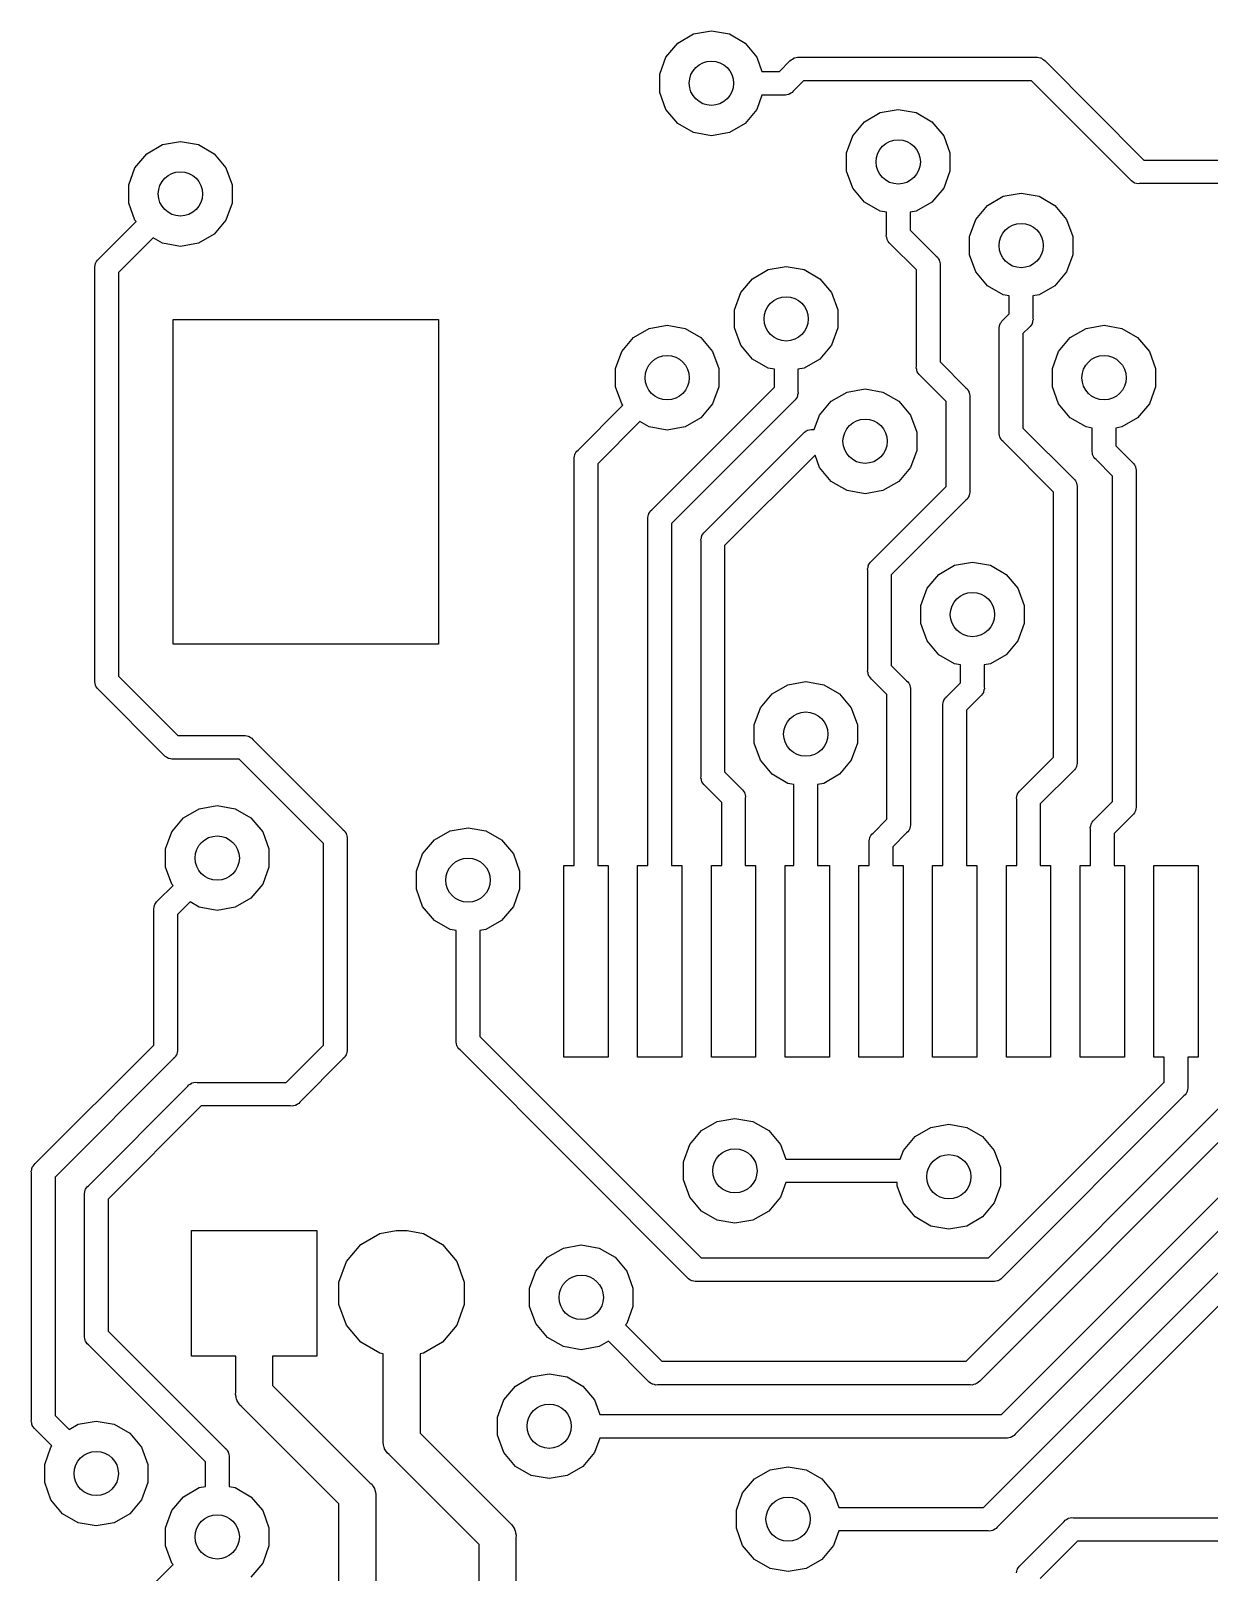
# Model space of a CAD drawing. Extents: x 144.5 to 169.1, y -90.6 to -63.3.
# Drawn here: x 144.49 to 152.48, y -73.99 to -63.54 of the extents above; entities that cross this region are included whole.
import ezdxf

# ---------------------------------------------------------------- set-up
doc = ezdxf.new("R2010")
doc.units = 0
doc.header["$MEASUREMENT"] = 0
doc.layers.add('BLACK', color=7, linetype='CONTINUOUS')

msp = doc.modelspace()

# ---------------------------------------------------------------- linework, layer by layer
at = {"layer": 'BLACK', "linetype": 'CONTINUOUS'}
for p, q in [((148.872, -63.6277), (148.978, -63.566)), ((148.978, -63.566), (149.1, -63.5446)), ((149.1, -63.5446), (149.222, -63.566)), ((149.222, -63.566), (149.328, -63.6277)), ((148.792, -63.7223), (148.872, -63.6277)), ((149.328, -63.6277), (149.408, -63.7223)), ((148.75, -63.8383), (148.792, -63.7223)), ((149.408, -63.7223), (149.443, -63.82)), ((149.562, -63.82), (149.633, -63.749)), ((149.633, -63.749), (149.64, -63.7409)), ((149.64, -63.7409), (149.649, -63.7356)), ((149.649, -63.7356), (149.658, -63.7295)), ((149.658, -63.7295), (149.661, -63.7285)), ((149.661, -63.7285), (149.664, -63.7268)), ((149.664, -63.7268), (149.675, -63.7249)), ((149.675, -63.7249), (149.685, -63.7222)), ((149.685, -63.7222), (149.695, -63.7231)), ((149.695, -63.7231), (151.3, -63.7231)), ((151.3, -63.7231), (151.31, -63.7222)), ((151.31, -63.7222), (151.32, -63.7249)), ((151.32, -63.7249), (151.331, -63.7268)), ((151.331, -63.7268), (151.334, -63.7285)), ((151.334, -63.7285), (151.337, -63.7295)), ((151.337, -63.7295), (151.346, -63.7356)), ((151.346, -63.7356), (151.355, -63.7409)), ((151.355, -63.7409), (151.362, -63.749)), ((151.362, -63.749), (152.033, -64.42)), ((148.75, -63.9617), (148.75, -63.8383)), ((149.443, -63.82), (149.562, -63.82)), ((149.725, -63.8831), (149.654, -63.9541)), ((151.27, -63.8831), (149.725, -63.8831)), ((151.941, -64.5541), (151.27, -63.8831)), ((148.792, -64.0777), (148.75, -63.9617)), ((149.443, -63.98), (149.408, -64.0777)), ((149.591, -63.98), (149.443, -63.98)), ((149.602, -63.9809), (149.591, -63.98)), ((149.612, -63.9782), (149.602, -63.9809)), ((149.623, -63.9763), (149.612, -63.9782)), ((149.626, -63.9745), (149.623, -63.9763)), ((149.629, -63.9736), (149.626, -63.9745)), ((149.638, -63.9675), (149.629, -63.9736)), ((149.647, -63.9622), (149.638, -63.9675)), ((149.654, -63.9541), (149.647, -63.9622)), ((148.872, -64.1723), (148.792, -64.0777)), ((149.408, -64.0777), (149.328, -64.1723)), ((150.138, -64.1608), (150.245, -64.0991)), ((150.245, -64.0991), (150.367, -64.0777)), ((150.367, -64.0777), (150.488, -64.0991)), ((150.488, -64.0991), (150.595, -64.1608)), ((148.978, -64.234), (148.872, -64.1723)), ((149.328, -64.1723), (149.222, -64.234)), ((150.059, -64.2554), (150.138, -64.1608)), ((150.595, -64.1608), (150.675, -64.2554)), ((145.272, -64.3777), (145.378, -64.316)), ((145.378, -64.316), (145.5, -64.2946)), ((145.5, -64.2946), (145.622, -64.316)), ((145.622, -64.316), (145.728, -64.3777)), ((149.1, -64.2554), (148.978, -64.234)), ((149.222, -64.234), (149.1, -64.2554)), ((150.017, -64.3714), (150.059, -64.2554)), ((150.675, -64.2554), (150.717, -64.3714)), ((145.192, -64.4723), (145.272, -64.3777)), ((145.728, -64.3777), (145.808, -64.4723)), ((150.017, -64.4948), (150.017, -64.3714)), ((150.717, -64.3714), (150.717, -64.4948)), ((152.033, -64.42), (154.157, -64.42)), ((145.15, -64.5883), (145.192, -64.4723)), ((145.808, -64.4723), (145.85, -64.5883)), ((150.059, -64.6108), (150.017, -64.4948)), ((150.717, -64.4948), (150.675, -64.6108)), ((145.15, -64.7117), (145.15, -64.5883)), ((145.85, -64.5883), (145.85, -64.7117)), ((150.138, -64.7053), (150.059, -64.6108)), ((150.675, -64.6108), (150.595, -64.7053)), ((151.078, -64.666), (151.2, -64.6446)), ((151.2, -64.6446), (151.322, -64.666)), ((151.948, -64.5622), (151.941, -64.5541)), ((151.957, -64.5675), (151.948, -64.5622)), ((151.966, -64.5736), (151.957, -64.5675)), ((151.969, -64.5745), (151.966, -64.5736)), ((151.972, -64.5763), (151.969, -64.5745)), ((151.983, -64.5782), (151.972, -64.5763)), ((151.993, -64.5809), (151.983, -64.5782)), ((152.003, -64.58), (151.993, -64.5809)), ((154.157, -64.58), (152.003, -64.58)), ((145.192, -64.8277), (145.15, -64.7117)), ((145.85, -64.7117), (145.808, -64.8277)), ((150.245, -64.7671), (150.138, -64.7053)), ((150.595, -64.7053), (150.488, -64.7671)), ((150.892, -64.8223), (150.972, -64.7277)), ((150.972, -64.7277), (151.078, -64.666)), ((151.322, -64.666), (151.428, -64.7277)), ((151.428, -64.7277), (151.508, -64.8223)), ((144.946, -65.091), (145.2, -64.8369)), ((145.2, -64.8369), (145.192, -64.8277)), ((145.808, -64.8277), (145.728, -64.9223)), ((150.287, -64.7744), (150.245, -64.7671)), ((150.287, -64.9246), (150.287, -64.7744)), ((150.488, -64.7671), (150.447, -64.7744)), ((150.447, -64.7744), (150.447, -64.8949)), ((150.85, -64.9383), (150.892, -64.8223)), ((151.508, -64.8223), (151.55, -64.9383)), ((145.316, -64.9476), (145.08, -65.1831)), ((145.378, -64.984), (145.316, -64.9476)), ((145.728, -64.9223), (145.622, -64.984)), ((150.286, -64.9352), (150.287, -64.9246)), ((150.289, -64.9454), (150.286, -64.9352)), ((150.291, -64.9559), (150.289, -64.9454)), ((150.292, -64.9589), (150.291, -64.9559)), ((150.293, -64.9624), (150.292, -64.9589)), ((150.299, -64.9711), (150.293, -64.9624)), ((150.447, -64.8949), (150.624, -65.0721)), ((150.85, -65.0617), (150.85, -64.9383)), ((151.55, -64.9383), (151.55, -65.0617)), ((145.5, -65.0054), (145.378, -64.984)), ((145.622, -64.984), (145.5, -65.0054)), ((150.305, -64.9803), (150.299, -64.9711)), ((150.313, -64.9871), (150.305, -64.9803)), ((150.49, -65.1643), (150.313, -64.9871)), ((150.892, -65.1777), (150.85, -65.0617)), ((151.55, -65.0617), (151.508, -65.1777)), ((144.919, -65.1429), (144.922, -65.1327)), ((144.92, -65.1535), (144.919, -65.1429)), ((144.92, -67.9465), (144.92, -65.1535)), ((144.922, -65.1327), (144.924, -65.1222)), ((144.924, -65.1222), (144.925, -65.1191)), ((144.925, -65.1191), (144.926, -65.1157)), ((144.926, -65.1157), (144.932, -65.107)), ((144.932, -65.107), (144.938, -65.0978)), ((144.938, -65.0978), (144.946, -65.091)), ((149.379, -65.2243), (149.485, -65.1626)), ((149.485, -65.1626), (149.607, -65.1411)), ((149.607, -65.1411), (149.729, -65.1626)), ((149.729, -65.1626), (149.835, -65.2243)), ((150.49, -65.8183), (150.49, -65.1643)), ((150.624, -65.0721), (150.632, -65.079)), ((150.632, -65.079), (150.638, -65.0881)), ((150.638, -65.0881), (150.644, -65.0968)), ((150.644, -65.0968), (150.645, -65.1003)), ((150.645, -65.1003), (150.646, -65.1034)), ((150.646, -65.1034), (150.648, -65.1138)), ((150.648, -65.1138), (150.651, -65.1241)), ((150.651, -65.1241), (150.65, -65.1347)), ((150.65, -65.1347), (150.65, -65.7887)), ((145.08, -65.1831), (145.08, -67.9169)), ((149.299, -65.3188), (149.379, -65.2243)), ((149.835, -65.2243), (149.915, -65.3188)), ((150.972, -65.2723), (150.892, -65.1777)), ((151.078, -65.334), (150.972, -65.2723)), ((151.428, -65.2723), (151.322, -65.334)), ((151.508, -65.1777), (151.428, -65.2723)), ((149.257, -65.4348), (149.299, -65.3188)), ((149.915, -65.3188), (149.957, -65.4348)), ((151.12, -65.3413), (151.078, -65.334)), ((151.12, -65.4618), (151.12, -65.3413)), ((151.322, -65.334), (151.28, -65.3413)), ((151.28, -65.3413), (151.28, -65.4915)), ((149.257, -65.5583), (149.257, -65.4348)), ((149.957, -65.4348), (149.957, -65.5583)), ((151.078, -65.5041), (151.12, -65.4618)), ((145.45, -67.7), (145.45, -65.5)), ((145.45, -65.5), (147.25, -65.5)), ((147.25, -65.5), (147.25, -67.7)), ((148.572, -65.6227), (148.678, -65.561)), ((148.678, -65.561), (148.8, -65.5396)), ((148.8, -65.5396), (148.922, -65.561)), ((148.922, -65.561), (149.028, -65.6227)), ((149.299, -65.6742), (149.257, -65.5583)), ((149.957, -65.5583), (149.915, -65.6742)), ((151.051, -65.5561), (151.054, -65.5458)), ((151.052, -65.5667), (151.051, -65.5561)), ((151.052, -66.2656), (151.052, -65.5667)), ((151.054, -65.5458), (151.055, -65.5354)), ((151.055, -65.5354), (151.057, -65.5323)), ((151.057, -65.5323), (151.058, -65.5288)), ((151.058, -65.5288), (151.064, -65.5202)), ((151.064, -65.5202), (151.07, -65.511)), ((151.07, -65.511), (151.078, -65.5041)), ((151.254, -65.554), (151.212, -65.5963)), ((151.262, -65.5472), (151.254, -65.554)), ((151.268, -65.538), (151.262, -65.5472)), ((151.274, -65.5293), (151.268, -65.538)), ((151.275, -65.5259), (151.274, -65.5293)), ((151.276, -65.5228), (151.275, -65.5259)), ((151.278, -65.5123), (151.276, -65.5228)), ((151.281, -65.5021), (151.278, -65.5123)), ((151.28, -65.4915), (151.281, -65.5021)), ((151.533, -65.6227), (151.64, -65.561)), ((151.64, -65.561), (151.762, -65.5396)), ((151.762, -65.5396), (151.883, -65.561)), ((151.883, -65.561), (151.99, -65.6227)), ((148.492, -65.7173), (148.572, -65.6227)), ((149.028, -65.6227), (149.108, -65.7173)), ((149.379, -65.7688), (149.299, -65.6742)), ((149.915, -65.6742), (149.835, -65.7688)), ((151.212, -65.5963), (151.212, -66.236)), ((151.454, -65.7173), (151.533, -65.6227)), ((151.99, -65.6227), (152.07, -65.7173)), ((148.45, -65.8333), (148.492, -65.7173)), ((149.108, -65.7173), (149.15, -65.8333)), ((149.485, -65.8305), (149.379, -65.7688)), ((149.835, -65.7688), (149.729, -65.8305)), ((150.65, -65.7887), (150.826, -65.9646)), ((151.412, -65.8333), (151.454, -65.7173)), ((152.07, -65.7173), (152.112, -65.8333)), ((148.45, -65.9567), (148.45, -65.8333)), ((149.15, -65.8333), (149.15, -65.9567)), ((149.527, -65.8378), (149.485, -65.8305)), ((149.527, -65.9599), (149.527, -65.8378)), ((149.729, -65.8305), (149.687, -65.8378)), ((149.687, -65.8378), (149.687, -65.9895)), ((150.489, -65.8289), (150.49, -65.8183)), ((150.492, -65.8392), (150.489, -65.8289)), ((150.494, -65.8496), (150.492, -65.8392)), ((150.495, -65.8527), (150.494, -65.8496)), ((150.496, -65.8562), (150.495, -65.8527)), ((150.502, -65.8649), (150.496, -65.8562)), ((150.508, -65.874), (150.502, -65.8649)), ((150.516, -65.8809), (150.508, -65.874)), ((150.692, -66.0568), (150.516, -65.8809)), ((151.412, -65.9567), (151.412, -65.8333)), ((152.112, -65.8333), (152.112, -65.9567)), ((148.492, -66.0727), (148.45, -65.9567)), ((148.696, -66.791), (149.527, -65.9599)), ((149.15, -65.9567), (149.108, -66.0727)), ((149.688, -66.0001), (149.685, -66.0103)), ((149.687, -65.9895), (149.688, -66.0001)), ((149.913, -66.0538), (150.02, -65.9921)), ((150.02, -65.9921), (150.142, -65.9706)), ((150.142, -65.9706), (150.263, -65.9921)), ((150.263, -65.9921), (150.37, -66.0538)), ((150.826, -65.9646), (150.834, -65.9714)), ((150.834, -65.9714), (150.839, -65.9806)), ((150.839, -65.9806), (150.845, -65.9893)), ((150.845, -65.9893), (150.846, -65.9927)), ((150.846, -65.9927), (150.848, -65.9958)), ((150.848, -65.9958), (150.85, -66.0063)), ((150.85, -66.0063), (150.853, -66.0165)), ((151.454, -66.0727), (151.412, -65.9567)), ((152.112, -65.9567), (152.07, -66.0727)), ((148.196, -66.386), (148.5, -66.0819)), ((148.5, -66.0819), (148.492, -66.0727)), ((149.661, -66.052), (148.83, -66.8831)), ((149.108, -66.0727), (149.028, -66.1673)), ((149.669, -66.0452), (149.661, -66.052)), ((149.675, -66.036), (149.669, -66.0452)), ((149.681, -66.0273), (149.675, -66.036)), ((149.682, -66.0239), (149.681, -66.0273)), ((149.683, -66.0208), (149.682, -66.0239)), ((149.685, -66.0103), (149.683, -66.0208)), ((149.834, -66.1483), (149.913, -66.0538)), ((150.37, -66.0538), (150.45, -66.1483)), ((150.692, -66.6327), (150.692, -66.0568)), ((150.853, -66.0165), (150.852, -66.0271)), ((150.852, -66.0271), (150.852, -66.6623)), ((151.533, -66.1673), (151.454, -66.0727)), ((152.07, -66.0727), (151.99, -66.1673)), ((148.616, -66.1926), (148.33, -66.4781)), ((148.678, -66.229), (148.616, -66.1926)), ((149.028, -66.1673), (148.922, -66.229)), ((149.798, -66.246), (149.834, -66.1483)), ((150.45, -66.1483), (150.492, -66.2643)), ((151.64, -66.229), (151.533, -66.1673)), ((151.99, -66.1673), (151.883, -66.229)), ((148.8, -66.2504), (148.678, -66.229)), ((148.922, -66.229), (148.8, -66.2504)), ((149.056, -66.9401), (149.724, -66.2719)), ((149.724, -66.2719), (149.731, -66.2638)), ((149.731, -66.2638), (149.74, -66.2585)), ((149.74, -66.2585), (149.749, -66.2524)), ((149.749, -66.2524), (149.752, -66.2515)), ((149.752, -66.2515), (149.755, -66.2497)), ((149.755, -66.2497), (149.766, -66.2478)), ((149.766, -66.2478), (149.776, -66.2451)), ((149.776, -66.2451), (149.787, -66.246)), ((149.787, -66.246), (149.798, -66.246)), ((150.492, -66.2643), (150.492, -66.3877)), ((151.051, -66.2762), (151.052, -66.2656)), ((151.054, -66.2864), (151.051, -66.2762)), ((151.055, -66.2969), (151.054, -66.2864)), ((151.057, -66.3), (151.055, -66.2969)), ((151.058, -66.3034), (151.057, -66.3)), ((151.064, -66.3121), (151.058, -66.3034)), ((151.07, -66.3213), (151.064, -66.3121)), ((151.078, -66.3281), (151.07, -66.3213)), ((151.212, -66.236), (151.554, -66.5783)), ((151.682, -66.2363), (151.64, -66.229)), ((151.682, -66.3865), (151.682, -66.2363)), ((151.883, -66.229), (151.842, -66.2363)), ((151.842, -66.2363), (151.842, -66.3568)), ((148.172, -66.4277), (148.174, -66.4172)), ((148.174, -66.4172), (148.175, -66.4141)), ((148.175, -66.4141), (148.176, -66.4107)), ((148.176, -66.4107), (148.182, -66.402)), ((148.182, -66.402), (148.188, -66.3928)), ((148.188, -66.3928), (148.196, -66.386)), ((149.803, -66.4191), (149.19, -67.0323)), ((149.834, -66.5037), (149.803, -66.4191)), ((150.492, -66.3877), (150.45, -66.5037)), ((151.42, -66.6704), (151.078, -66.3281)), ((151.681, -66.3971), (151.682, -66.3865)), ((151.684, -66.4073), (151.681, -66.3971)), ((151.685, -66.4178), (151.684, -66.4073)), ((151.687, -66.4209), (151.685, -66.4178)), ((151.688, -66.4243), (151.687, -66.4209)), ((151.694, -66.433), (151.688, -66.4243)), ((151.842, -66.3568), (151.954, -66.4691)), ((148.169, -66.4379), (148.172, -66.4277)), ((148.17, -66.4485), (148.169, -66.4379)), ((148.17, -69.2), (148.17, -66.4485)), ((148.33, -66.4781), (148.33, -69.2)), ((149.913, -66.5983), (149.834, -66.5037)), ((150.45, -66.5037), (150.37, -66.5983)), ((151.7, -66.4422), (151.694, -66.433)), ((151.708, -66.449), (151.7, -66.4422)), ((151.82, -66.5613), (151.708, -66.449)), ((151.954, -66.4691), (151.962, -66.476)), ((151.962, -66.476), (151.968, -66.4852)), ((151.968, -66.4852), (151.974, -66.4938)), ((151.974, -66.4938), (151.975, -66.4973)), ((151.975, -66.4973), (151.976, -66.5004)), ((151.976, -66.5004), (151.978, -66.5108)), ((151.978, -66.5108), (151.981, -66.5211)), ((151.981, -66.5211), (151.98, -66.5317)), ((151.98, -66.5317), (151.98, -68.7965)), ((150.02, -66.66), (149.913, -66.5983)), ((150.186, -67.1386), (150.692, -66.6327)), ((150.37, -66.5983), (150.263, -66.66)), ((151.554, -66.5783), (151.562, -66.5851)), ((151.562, -66.5851), (151.568, -66.5943)), ((151.568, -66.5943), (151.574, -66.603)), ((151.574, -66.603), (151.575, -66.6064)), ((151.575, -66.6064), (151.576, -66.6095)), ((151.576, -66.6095), (151.578, -66.62)), ((151.578, -66.62), (151.581, -66.6302)), ((151.581, -66.6302), (151.58, -66.6408)), ((151.82, -68.7669), (151.82, -66.5613)), ((150.142, -66.6814), (150.02, -66.66)), ((150.263, -66.66), (150.142, -66.6814)), ((150.826, -66.7248), (150.32, -67.2307)), ((150.834, -66.718), (150.826, -66.7248)), ((150.839, -66.7088), (150.834, -66.718)), ((150.845, -66.7001), (150.839, -66.7088)), ((150.846, -66.6967), (150.845, -66.7001)), ((150.848, -66.6936), (150.846, -66.6967)), ((150.85, -66.6831), (150.848, -66.6936)), ((150.853, -66.6729), (150.85, -66.6831)), ((150.852, -66.6623), (150.853, -66.6729)), ((151.42, -68.4669), (151.42, -66.6704)), ((151.58, -66.6408), (151.58, -68.4965)), ((148.669, -66.8429), (148.672, -66.8327)), ((148.67, -66.8535), (148.669, -66.8429)), ((148.672, -66.8327), (148.674, -66.8222)), ((148.674, -66.8222), (148.675, -66.8191)), ((148.675, -66.8191), (148.676, -66.8157)), ((148.676, -66.8157), (148.682, -66.807)), ((148.682, -66.807), (148.688, -66.7978)), ((148.688, -66.7978), (148.696, -66.791)), ((148.67, -69.033), (148.67, -66.8535)), ((148.83, -66.8831), (148.83, -69.2)), ((149.042, -66.9561), (149.048, -66.9469)), ((149.048, -66.9469), (149.056, -66.9401)), ((149.029, -66.992), (149.032, -66.9818)), ((149.03, -67.0026), (149.029, -66.992)), ((149.03, -68.5965), (149.03, -67.0026)), ((149.032, -66.9818), (149.034, -66.9713)), ((149.034, -66.9713), (149.035, -66.9682)), ((149.035, -66.9682), (149.036, -66.9648)), ((149.036, -66.9648), (149.042, -66.9561)), ((149.19, -67.0323), (149.19, -68.5669)), ((150.166, -67.1633), (150.172, -67.1546)), ((150.172, -67.1546), (150.178, -67.1454)), ((150.178, -67.1454), (150.186, -67.1386)), ((150.748, -67.166), (150.87, -67.1446)), ((150.87, -67.1446), (150.992, -67.166)), ((150.159, -67.1905), (150.162, -67.1803)), ((150.16, -67.2011), (150.159, -67.1905)), ((150.16, -67.8742), (150.16, -67.2011)), ((150.162, -67.1803), (150.164, -67.1698)), ((150.164, -67.1698), (150.165, -67.1667)), ((150.165, -67.1667), (150.166, -67.1633)), ((150.32, -67.2307), (150.32, -67.8446)), ((150.562, -67.3223), (150.642, -67.2277)), ((150.642, -67.2277), (150.748, -67.166)), ((150.992, -67.166), (151.098, -67.2277)), ((151.098, -67.2277), (151.178, -67.3223)), ((150.52, -67.4383), (150.562, -67.3223)), ((151.178, -67.3223), (151.22, -67.4383)), ((150.52, -67.5617), (150.52, -67.4383)), ((151.22, -67.4383), (151.22, -67.5617)), ((150.562, -67.6777), (150.52, -67.5617)), ((151.22, -67.5617), (151.178, -67.6777)), ((150.642, -67.7723), (150.562, -67.6777)), ((151.178, -67.6777), (151.098, -67.7723)), ((147.25, -67.7), (145.45, -67.7)), ((150.748, -67.834), (150.642, -67.7723)), ((151.098, -67.7723), (150.992, -67.834)), ((150.159, -67.8848), (150.16, -67.8742)), ((150.162, -67.8951), (150.159, -67.8848)), ((150.32, -67.8446), (150.424, -67.9487)), ((150.79, -67.8413), (150.748, -67.834)), ((150.79, -67.9618), (150.79, -67.8413)), ((150.992, -67.834), (150.95, -67.8413)), ((150.95, -67.8413), (150.95, -67.9915)), ((144.919, -67.9571), (144.92, -67.9465)), ((144.922, -67.9673), (144.919, -67.9571)), ((144.924, -67.9778), (144.922, -67.9673)), ((144.925, -67.9809), (144.924, -67.9778)), ((144.926, -67.9843), (144.925, -67.9809)), ((144.932, -67.993), (144.926, -67.9843)), ((144.938, -68.0022), (144.932, -67.993)), ((145.08, -67.9169), (145.483, -68.32)), ((149.512, -68.0379), (149.618, -67.9762)), ((149.618, -67.9762), (149.74, -67.9547)), ((149.74, -67.9547), (149.862, -67.9762)), ((149.862, -67.9762), (149.968, -68.0379)), ((150.164, -67.9055), (150.162, -67.8951)), ((150.165, -67.9086), (150.164, -67.9055)), ((150.166, -67.9121), (150.165, -67.9086)), ((150.172, -67.9208), (150.166, -67.9121)), ((150.178, -67.9299), (150.172, -67.9208)), ((150.186, -67.9368), (150.178, -67.9299)), ((150.29, -68.0409), (150.186, -67.9368)), ((150.424, -67.9487), (150.432, -67.9555)), ((150.432, -67.9555), (150.438, -67.9647)), ((150.438, -67.9647), (150.444, -67.9734)), ((150.444, -67.9734), (150.445, -67.9769)), ((150.445, -67.9769), (150.446, -67.98)), ((150.446, -67.98), (150.448, -67.9904)), ((150.448, -67.9904), (150.451, -68.0007)), ((150.696, -68.0559), (150.79, -67.9618)), ((150.95, -67.9915), (150.951, -68.0021)), ((144.946, -68.009), (144.938, -68.0022)), ((145.391, -68.4541), (144.946, -68.009)), ((149.432, -68.1324), (149.512, -68.0379)), ((149.968, -68.0379), (150.048, -68.1324)), ((150.29, -68.8869), (150.29, -68.0409)), ((150.451, -68.0007), (150.45, -68.0112)), ((150.45, -68.0112), (150.45, -68.9165)), ((150.669, -68.1079), (150.672, -68.0976)), ((150.672, -68.0976), (150.674, -68.0872)), ((150.674, -68.0872), (150.675, -68.0841)), ((150.675, -68.0841), (150.676, -68.0806)), ((150.676, -68.0806), (150.682, -68.072)), ((150.682, -68.072), (150.688, -68.0628)), ((150.688, -68.0628), (150.696, -68.0559)), ((150.924, -68.054), (150.83, -68.1481)), ((150.932, -68.0472), (150.924, -68.054)), ((150.938, -68.038), (150.932, -68.0472)), ((150.944, -68.0293), (150.938, -68.038)), ((150.945, -68.0259), (150.944, -68.0293)), ((150.946, -68.0228), (150.945, -68.0259)), ((150.948, -68.0123), (150.946, -68.0228)), ((150.951, -68.0021), (150.948, -68.0123)), ((149.39, -68.2484), (149.432, -68.1324)), ((150.048, -68.1324), (150.09, -68.2484)), ((150.67, -68.1185), (150.669, -68.1079)), ((150.67, -69.033), (150.67, -68.1185)), ((150.83, -68.1481), (150.83, -69.2)), ((149.39, -68.3719), (149.39, -68.2484)), ((150.09, -68.2484), (150.09, -68.3719)), ((145.483, -68.32), (145.929, -68.32)), ((145.929, -68.32), (145.939, -68.3191)), ((145.939, -68.3191), (145.95, -68.3218)), ((145.95, -68.3218), (145.96, -68.3237)), ((145.96, -68.3237), (145.963, -68.3255)), ((145.963, -68.3255), (145.967, -68.3264)), ((145.967, -68.3264), (145.975, -68.3325)), ((145.975, -68.3325), (145.985, -68.3378)), ((145.985, -68.3378), (145.991, -68.3459)), ((145.991, -68.3459), (146.604, -68.9586)), ((149.432, -68.4878), (149.39, -68.3719)), ((150.09, -68.3719), (150.048, -68.4878)), ((145.398, -68.4622), (145.391, -68.4541)), ((145.407, -68.4675), (145.398, -68.4622)), ((145.416, -68.4736), (145.407, -68.4675)), ((145.419, -68.4745), (145.416, -68.4736)), ((145.422, -68.4763), (145.419, -68.4745)), ((145.433, -68.4782), (145.422, -68.4763)), ((145.443, -68.4809), (145.433, -68.4782)), ((145.453, -68.48), (145.443, -68.4809)), ((145.899, -68.48), (145.453, -68.48)), ((146.47, -69.0507), (145.899, -68.48)), ((149.512, -68.5824), (149.432, -68.4878)), ((150.048, -68.4878), (149.968, -68.5824)), ((151.196, -68.691), (151.42, -68.4669)), ((151.581, -68.5071), (151.578, -68.5173)), ((151.58, -68.4965), (151.581, -68.5071)), ((149.029, -68.6071), (149.03, -68.5965)), ((149.032, -68.6173), (149.029, -68.6071)), ((149.034, -68.6278), (149.032, -68.6173)), ((149.19, -68.5669), (149.304, -68.681)), ((149.618, -68.6441), (149.512, -68.5824)), ((149.968, -68.5824), (149.862, -68.6441)), ((151.554, -68.559), (151.33, -68.7831)), ((151.562, -68.5522), (151.554, -68.559)), ((151.568, -68.543), (151.562, -68.5522)), ((151.574, -68.5343), (151.568, -68.543)), ((151.575, -68.5309), (151.574, -68.5343)), ((151.576, -68.5278), (151.575, -68.5309)), ((151.578, -68.5173), (151.576, -68.5278)), ((149.035, -68.6309), (149.034, -68.6278)), ((149.036, -68.6343), (149.035, -68.6309)), ((149.042, -68.643), (149.036, -68.6343)), ((149.048, -68.6522), (149.042, -68.643)), ((149.056, -68.659), (149.048, -68.6522)), ((149.17, -68.7731), (149.056, -68.659)), ((149.304, -68.681), (149.312, -68.6878)), ((149.312, -68.6878), (149.318, -68.697)), ((149.318, -68.697), (149.324, -68.7057)), ((149.324, -68.7057), (149.325, -68.7091)), ((149.325, -68.7091), (149.326, -68.7122)), ((149.326, -68.7122), (149.328, -68.7227)), ((149.328, -68.7227), (149.331, -68.7329)), ((149.66, -68.6514), (149.618, -68.6441)), ((149.66, -69.2), (149.66, -68.6514)), ((149.862, -68.6441), (149.82, -68.6514)), ((149.82, -68.6514), (149.82, -69.2)), ((151.172, -68.7327), (151.174, -68.7222)), ((151.174, -68.7222), (151.175, -68.7191)), ((151.175, -68.7191), (151.176, -68.7157)), ((151.176, -68.7157), (151.182, -68.707)), ((151.182, -68.707), (151.188, -68.6978)), ((151.188, -68.6978), (151.196, -68.691)), ((145.522, -68.8777), (145.628, -68.816)), ((145.628, -68.816), (145.75, -68.7946)), ((145.75, -68.7946), (145.872, -68.816)), ((145.872, -68.816), (145.978, -68.8777)), ((149.17, -69.2), (149.17, -68.7731)), ((149.331, -68.7329), (149.33, -68.7435)), ((149.33, -68.7435), (149.33, -69.2)), ((151.169, -68.7429), (151.172, -68.7327)), ((151.17, -68.7535), (151.169, -68.7429)), ((151.17, -69.2), (151.17, -68.7535)), ((151.33, -68.7831), (151.33, -69.2)), ((151.696, -68.891), (151.82, -68.7669)), ((151.976, -68.8278), (151.975, -68.8309)), ((151.978, -68.8173), (151.976, -68.8278)), ((151.981, -68.8071), (151.978, -68.8173)), ((151.98, -68.7965), (151.981, -68.8071)), ((145.442, -68.9723), (145.522, -68.8777)), ((145.978, -68.8777), (146.058, -68.9723)), ((150.196, -68.981), (150.29, -68.8869)), ((150.451, -68.9271), (150.448, -68.9373)), ((150.45, -68.9165), (150.451, -68.9271)), ((151.669, -68.9429), (151.672, -68.9327)), ((151.672, -68.9327), (151.674, -68.9222)), ((151.674, -68.9222), (151.675, -68.9191)), ((151.675, -68.9191), (151.676, -68.9157)), ((151.676, -68.9157), (151.682, -68.907)), ((151.682, -68.907), (151.688, -68.8978)), ((151.688, -68.8978), (151.696, -68.891)), ((151.954, -68.859), (151.83, -68.9831)), ((151.962, -68.8522), (151.954, -68.859)), ((151.968, -68.843), (151.962, -68.8522)), ((151.974, -68.8343), (151.968, -68.843)), ((151.975, -68.8309), (151.974, -68.8343)), ((145.4, -69.0883), (145.442, -68.9723)), ((146.058, -68.9723), (146.1, -69.0883)), ((146.604, -68.9586), (146.612, -68.9654)), ((146.612, -68.9654), (146.618, -68.9746)), ((146.618, -68.9746), (146.624, -68.9833)), ((146.624, -68.9833), (146.625, -68.9867)), ((146.625, -68.9867), (146.626, -68.9898)), ((146.626, -68.9898), (146.628, -69.0003)), ((146.628, -69.0003), (146.631, -69.0105)), ((146.631, -69.0105), (146.63, -69.0211)), ((146.63, -69.0211), (146.63, -70.4465)), ((147.142, -69.1223), (147.222, -69.0277)), ((147.222, -69.0277), (147.328, -68.966)), ((147.328, -68.966), (147.45, -68.9446)), ((147.45, -68.9446), (147.572, -68.966)), ((147.572, -68.966), (147.678, -69.0277)), ((147.678, -69.0277), (147.758, -69.1223)), ((148.67, -69.2), (148.67, -69.033)), ((148.67, -69.033), (148.67, -69.033)), ((150.169, -69.0329), (150.172, -69.0227)), ((150.17, -69.0435), (150.169, -69.0329)), ((150.172, -69.0227), (150.174, -69.0122)), ((150.174, -69.0122), (150.175, -69.0091)), ((150.175, -69.0091), (150.176, -69.0057)), ((150.176, -69.0057), (150.182, -68.997)), ((150.182, -68.997), (150.188, -68.9878)), ((150.188, -68.9878), (150.196, -68.981)), ((150.424, -68.979), (150.33, -69.0731)), ((150.432, -68.9722), (150.424, -68.979)), ((150.438, -68.963), (150.432, -68.9722)), ((150.444, -68.9543), (150.438, -68.963)), ((150.445, -68.9509), (150.444, -68.9543)), ((150.446, -68.9478), (150.445, -68.9509)), ((150.448, -68.9373), (150.446, -68.9478)), ((150.67, -69.2), (150.67, -69.033)), ((150.67, -69.033), (150.67, -69.033)), ((151.67, -68.9535), (151.669, -68.9429)), ((151.67, -69.2), (151.67, -68.9535)), ((151.83, -68.9831), (151.83, -69.2)), ((145.4, -69.2117), (145.4, -69.0883)), ((146.1, -69.0883), (146.1, -69.2117)), ((146.47, -70.4169), (146.47, -69.0507)), ((147.1, -69.2383), (147.142, -69.1223)), ((147.758, -69.1223), (147.8, -69.2383)), ((150.17, -69.2), (150.17, -69.0435)), ((150.33, -69.0731), (150.33, -69.2)), ((145.442, -69.3277), (145.4, -69.2117)), ((146.1, -69.2117), (146.058, -69.3277)), ((147.1, -69.3617), (147.1, -69.2383)), ((147.8, -69.2383), (147.8, -69.3617)), ((148.1, -70.5), (148.1, -69.2)), ((148.1, -69.2), (148.17, -69.2)), ((148.33, -69.2), (148.4, -69.2)), ((148.4, -69.2), (148.4, -70.5)), ((148.6, -70.5), (148.6, -69.2)), ((148.6, -69.2), (148.67, -69.2)), ((148.83, -69.2), (148.9, -69.2)), ((148.9, -69.2), (148.9, -70.5)), ((149.1, -70.5), (149.1, -69.2)), ((149.1, -69.2), (149.17, -69.2)), ((149.33, -69.2), (149.4, -69.2)), ((149.4, -69.2), (149.4, -70.5)), ((149.6, -70.5), (149.6, -69.2)), ((149.6, -69.2), (149.66, -69.2)), ((149.82, -69.2), (149.9, -69.2)), ((149.9, -69.2), (149.9, -70.5)), ((150.1, -70.5), (150.1, -69.2)), ((150.1, -69.2), (150.17, -69.2)), ((150.33, -69.2), (150.4, -69.2)), ((150.4, -69.2), (150.4, -70.5)), ((150.6, -70.5), (150.6, -69.2)), ((150.6, -69.2), (150.67, -69.2)), ((150.83, -69.2), (150.9, -69.2)), ((150.9, -69.2), (150.9, -70.5)), ((151.1, -70.5), (151.1, -69.2)), ((151.1, -69.2), (151.17, -69.2)), ((151.33, -69.2), (151.4, -69.2)), ((151.4, -69.2), (151.4, -70.5)), ((151.6, -70.5), (151.6, -69.2)), ((151.6, -69.2), (151.67, -69.2)), ((151.83, -69.2), (151.9, -69.2)), ((151.9, -69.2), (151.9, -70.5)), ((152.1, -70.5), (152.1, -69.2)), ((152.1, -69.2), (152.4, -69.2)), ((152.4, -69.2), (152.4, -70.5)), ((145.346, -69.441), (145.45, -69.3369)), ((145.45, -69.3369), (145.442, -69.3277)), ((146.058, -69.3277), (145.978, -69.4223)), ((145.332, -69.457), (145.338, -69.4478)), ((145.338, -69.4478), (145.346, -69.441)), ((145.566, -69.4476), (145.48, -69.5331)), ((145.628, -69.484), (145.566, -69.4476)), ((145.978, -69.4223), (145.872, -69.484)), ((147.142, -69.4777), (147.1, -69.3617)), ((147.8, -69.3617), (147.758, -69.4777)), ((145.319, -69.4929), (145.322, -69.4827)), ((145.32, -69.5035), (145.319, -69.4929)), ((145.32, -70.4169), (145.32, -69.5035)), ((145.322, -69.4827), (145.324, -69.4722)), ((145.324, -69.4722), (145.325, -69.4691)), ((145.325, -69.4691), (145.326, -69.4657)), ((145.326, -69.4657), (145.332, -69.457)), ((145.48, -69.5331), (145.48, -70.4465)), ((145.75, -69.5054), (145.628, -69.484)), ((145.872, -69.484), (145.75, -69.5054)), ((147.222, -69.5723), (147.142, -69.4777)), ((147.758, -69.4777), (147.678, -69.5723)), ((147.328, -69.634), (147.222, -69.5723)), ((147.37, -69.6413), (147.328, -69.634)), ((147.37, -70.388), (147.37, -69.6413)), ((147.572, -69.634), (147.53, -69.6413)), ((147.53, -69.6413), (147.53, -70.3583)), ((147.678, -69.5723), (147.572, -69.634)), ((147.369, -70.3985), (147.37, -70.388)), ((147.53, -70.3583), (149.031, -71.8595)), ((144.516, -71.221), (145.32, -70.4169)), ((145.468, -70.493), (145.462, -70.5022)), ((145.474, -70.4843), (145.468, -70.493)), ((145.475, -70.4809), (145.474, -70.4843)), ((145.476, -70.4778), (145.475, -70.4809)), ((145.478, -70.4673), (145.476, -70.4778)), ((145.481, -70.4571), (145.478, -70.4673)), ((145.48, -70.4465), (145.481, -70.4571)), ((146.217, -70.67), (146.47, -70.4169)), ((146.618, -70.493), (146.612, -70.5022)), ((146.624, -70.4843), (146.618, -70.493)), ((146.625, -70.4809), (146.624, -70.4843)), ((146.626, -70.4778), (146.625, -70.4809)), ((146.628, -70.4673), (146.626, -70.4778)), ((146.631, -70.4571), (146.628, -70.4673)), ((146.63, -70.4465), (146.631, -70.4571)), ((147.372, -70.4088), (147.369, -70.3985)), ((147.374, -70.4192), (147.372, -70.4088)), ((147.375, -70.4223), (147.374, -70.4192)), ((147.376, -70.4258), (147.375, -70.4223)), ((147.382, -70.4345), (147.376, -70.4258)), ((147.388, -70.4437), (147.382, -70.4345)), ((147.396, -70.4505), (147.388, -70.4437)), ((148.939, -71.9936), (147.396, -70.4505)), ((148.4, -70.5), (148.1, -70.5)), ((148.9, -70.5), (148.6, -70.5)), ((149.4, -70.5), (149.1, -70.5)), ((149.9, -70.5), (149.6, -70.5)), ((150.4, -70.5), (150.1, -70.5)), ((150.9, -70.5), (150.6, -70.5)), ((151.4, -70.5), (151.1, -70.5)), ((151.9, -70.5), (151.6, -70.5)), ((152.17, -70.5), (152.1, -70.5)), ((152.17, -70.6683), (152.17, -70.5)), ((152.4, -70.5), (152.33, -70.5)), ((152.33, -70.5), (152.33, -70.698)), ((145.454, -70.509), (144.65, -71.3131)), ((145.462, -70.5022), (145.454, -70.509)), ((146.604, -70.509), (146.309, -70.8041)), ((146.612, -70.5022), (146.604, -70.509)), ((144.876, -71.3701), (145.55, -70.6959)), ((145.55, -70.6959), (145.557, -70.6878)), ((145.557, -70.6878), (145.566, -70.6825)), ((145.566, -70.6825), (145.575, -70.6764)), ((145.575, -70.6764), (145.578, -70.6755)), ((145.578, -70.6755), (145.581, -70.6737)), ((145.581, -70.6737), (145.592, -70.6718)), ((145.592, -70.6718), (145.602, -70.6691)), ((145.602, -70.6691), (145.613, -70.67)), ((145.613, -70.67), (146.217, -70.67)), ((150.979, -71.8595), (152.17, -70.6683)), ((152.331, -70.7085), (152.328, -70.7188)), ((152.33, -70.698), (152.331, -70.7085)), ((146.302, -70.8122), (146.293, -70.8175)), ((146.309, -70.8041), (146.302, -70.8122)), ((150.827, -72.56), (152.67, -70.7169)), ((152.804, -70.809), (150.919, -72.6941)), ((152.304, -70.7605), (151.071, -71.9936)), ((152.312, -70.7537), (152.304, -70.7605)), ((152.318, -70.7445), (152.312, -70.7537)), ((152.324, -70.7358), (152.318, -70.7445)), ((152.325, -70.7323), (152.324, -70.7358)), ((152.326, -70.7292), (152.325, -70.7323)), ((152.328, -70.7188), (152.326, -70.7292)), ((145.642, -70.83), (145.01, -71.4623)), ((146.247, -70.83), (145.642, -70.83)), ((146.257, -70.8309), (146.247, -70.83)), ((146.267, -70.8282), (146.257, -70.8309)), ((146.278, -70.8263), (146.267, -70.8282)), ((146.281, -70.8245), (146.278, -70.8263)), ((146.284, -70.8236), (146.281, -70.8245)), ((146.293, -70.8175), (146.284, -70.8236)), ((149.139, -70.9356), (149.26, -70.9141)), ((149.26, -70.9141), (149.382, -70.9356)), ((150.946, -73.55), (153.67, -70.826)), ((153.804, -70.9182), (151.038, -73.6841)), ((151.067, -72.92), (153.17, -70.8169)), ((153.304, -70.909), (151.159, -73.0541)), ((148.953, -71.0918), (149.032, -70.9973)), ((149.032, -70.9973), (149.139, -70.9356)), ((149.382, -70.9356), (149.489, -70.9973)), ((149.489, -70.9973), (149.568, -71.0918)), ((150.481, -71.0373), (150.588, -70.9756)), ((150.588, -70.9756), (150.71, -70.9541)), ((150.71, -70.9541), (150.831, -70.9756)), ((150.831, -70.9756), (150.938, -71.0373)), ((148.91, -71.2078), (148.953, -71.0918)), ((149.568, -71.0918), (149.604, -71.1895)), ((150.402, -71.1318), (150.481, -71.0373)), ((150.938, -71.0373), (151.017, -71.1318)), ((144.502, -71.237), (144.508, -71.2278)), ((144.508, -71.2278), (144.516, -71.221)), ((148.91, -71.3312), (148.91, -71.2078)), ((149.604, -71.1895), (150.381, -71.1895)), ((150.381, -71.1895), (150.402, -71.1318)), ((151.017, -71.1318), (151.06, -71.2478)), ((144.489, -71.2729), (144.492, -71.2627)), ((144.49, -71.2835), (144.489, -71.2729)), ((144.49, -72.9574), (144.49, -71.2835)), ((144.492, -71.2627), (144.494, -71.2522)), ((144.494, -71.2522), (144.495, -71.2491)), ((144.495, -71.2491), (144.496, -71.2457)), ((144.496, -71.2457), (144.502, -71.237)), ((144.65, -71.3131), (144.65, -72.9278)), ((148.953, -71.4472), (148.91, -71.3312)), ((151.06, -71.2478), (151.06, -71.3712)), ((144.849, -71.4221), (144.852, -71.4118)), ((144.85, -71.4326), (144.849, -71.4221)), ((144.85, -72.3851), (144.85, -71.4326)), ((144.852, -71.4118), (144.854, -71.4013)), ((144.854, -71.4013), (144.855, -71.3983)), ((144.855, -71.3983), (144.856, -71.3948)), ((144.856, -71.3948), (144.862, -71.3861)), ((144.862, -71.3861), (144.868, -71.3769)), ((144.868, -71.3769), (144.876, -71.3701)), ((149.604, -71.3495), (149.568, -71.4472)), ((150.36, -71.3495), (149.604, -71.3495)), ((150.36, -71.3712), (150.36, -71.3495)), ((150.402, -71.4872), (150.36, -71.3712)), ((151.06, -71.3712), (151.017, -71.4872)), ((145.01, -71.4623), (145.01, -72.3554)), ((149.032, -71.5418), (148.953, -71.4472)), ((149.139, -71.6035), (149.032, -71.5418)), ((149.489, -71.5418), (149.382, -71.6035)), ((149.568, -71.4472), (149.489, -71.5418)), ((150.481, -71.5818), (150.402, -71.4872)), ((151.017, -71.4872), (150.938, -71.5818)), ((149.26, -71.6249), (149.139, -71.6035)), ((149.382, -71.6035), (149.26, -71.6249)), ((150.588, -71.6435), (150.481, -71.5818)), ((150.71, -71.6649), (150.588, -71.6435)), ((150.831, -71.6435), (150.71, -71.6649)), ((150.938, -71.5818), (150.831, -71.6435)), ((145.575, -72.525), (145.575, -71.675)), ((145.575, -71.675), (146.425, -71.675)), ((146.425, -71.675), (146.425, -72.525)), ((146.723, -71.7694), (146.852, -71.6945)), ((146.852, -71.6945), (146.963, -71.675)), ((146.963, -71.675), (147.037, -71.675)), ((147.037, -71.675), (147.148, -71.6945)), ((147.148, -71.6945), (147.277, -71.7694)), ((146.626, -71.8842), (146.723, -71.7694)), ((147.277, -71.7694), (147.374, -71.8842)), ((147.91, -71.9492), (147.99, -71.8546)), ((147.99, -71.8546), (148.097, -71.7929)), ((148.097, -71.7929), (148.218, -71.7715)), ((148.218, -71.7715), (148.34, -71.7929)), ((148.34, -71.7929), (148.447, -71.8546)), ((148.447, -71.8546), (148.526, -71.9492)), ((146.575, -72.0251), (146.626, -71.8842)), ((147.374, -71.8842), (147.425, -72.0251)), ((147.868, -72.0652), (147.91, -71.9492)), ((148.526, -71.9492), (148.568, -72.0652)), ((149.031, -71.8595), (150.979, -71.8595)), ((146.575, -72.1749), (146.575, -72.0251)), ((147.425, -72.0251), (147.425, -72.1749)), ((147.868, -72.1886), (147.868, -72.0652)), ((148.568, -72.0652), (148.568, -72.1886)), ((148.946, -72.0018), (148.939, -71.9936)), ((148.955, -72.0071), (148.946, -72.0018)), ((148.964, -72.0131), (148.955, -72.0071)), ((148.967, -72.0141), (148.964, -72.0131)), ((148.97, -72.0159), (148.967, -72.0141)), ((148.981, -72.0177), (148.97, -72.0159)), ((148.991, -72.0204), (148.981, -72.0177)), ((149.002, -72.0195), (148.991, -72.0204)), ((151.008, -72.0195), (149.002, -72.0195)), ((151.019, -72.0204), (151.008, -72.0195)), ((151.029, -72.0177), (151.019, -72.0204)), ((151.04, -72.0159), (151.029, -72.0177)), ((151.043, -72.0141), (151.04, -72.0159)), ((151.046, -72.0131), (151.043, -72.0141)), ((151.055, -72.0071), (151.046, -72.0131)), ((151.064, -72.0018), (151.055, -72.0071)), ((151.071, -71.9936), (151.064, -72.0018)), ((146.626, -72.3158), (146.575, -72.1749)), ((147.425, -72.1749), (147.374, -72.3158)), ((147.91, -72.3046), (147.868, -72.1886)), ((148.568, -72.1886), (148.526, -72.3046)), ((145.01, -72.3554), (145.804, -73.1495)), ((146.723, -72.4306), (146.626, -72.3158)), ((147.374, -72.3158), (147.277, -72.4306)), ((147.99, -72.3991), (147.91, -72.3046)), ((148.526, -72.3046), (148.518, -72.3138)), ((148.518, -72.3138), (148.765, -72.56)), ((144.849, -72.3956), (144.85, -72.3851)), ((144.852, -72.4059), (144.849, -72.3956)), ((144.854, -72.4163), (144.852, -72.4059)), ((144.855, -72.4194), (144.854, -72.4163)), ((144.856, -72.4229), (144.855, -72.4194)), ((144.862, -72.4316), (144.856, -72.4229)), ((144.868, -72.4408), (144.862, -72.4316)), ((144.876, -72.4476), (144.868, -72.4408)), ((145.67, -73.2417), (144.876, -72.4476)), ((146.852, -72.5055), (146.723, -72.4306)), ((147.277, -72.4306), (147.148, -72.5055)), ((148.097, -72.4608), (147.99, -72.3991)), ((148.218, -72.4823), (148.097, -72.4608)), ((148.34, -72.4608), (148.218, -72.4823)), ((148.403, -72.4245), (148.34, -72.4608)), ((148.672, -72.6941), (148.403, -72.4245)), ((145.875, -72.525), (145.575, -72.525)), ((145.875, -72.7695), (145.875, -72.525)), ((146.425, -72.525), (146.125, -72.525)), ((146.125, -72.525), (146.125, -72.7232)), ((146.875, -72.5095), (146.852, -72.5055)), ((146.875, -73.0945), (146.875, -72.5095)), ((147.148, -72.5055), (147.125, -72.5095)), ((147.125, -72.5095), (147.125, -73.0482)), ((148.765, -72.56), (150.827, -72.56)), ((147.772, -72.7277), (147.878, -72.666)), ((147.878, -72.666), (148, -72.6446)), ((148, -72.6446), (148.122, -72.666)), ((148.122, -72.666), (148.228, -72.7277)), ((145.874, -72.7861), (145.875, -72.7695)), ((145.878, -72.8021), (145.874, -72.7861)), ((146.125, -72.7232), (146.785, -73.3828)), ((147.692, -72.8223), (147.772, -72.7277)), ((148.228, -72.7277), (148.308, -72.8223)), ((148.679, -72.7022), (148.672, -72.6941)), ((148.688, -72.7075), (148.679, -72.7022)), ((148.697, -72.7136), (148.688, -72.7075)), ((148.701, -72.7145), (148.697, -72.7136)), ((148.704, -72.7163), (148.701, -72.7145)), ((148.714, -72.7182), (148.704, -72.7163)), ((148.724, -72.7209), (148.714, -72.7182)), ((148.735, -72.72), (148.724, -72.7209)), ((150.857, -72.72), (148.735, -72.72)), ((150.867, -72.7209), (150.857, -72.72)), ((150.877, -72.7182), (150.867, -72.7209)), ((150.888, -72.7163), (150.877, -72.7182)), ((150.891, -72.7145), (150.888, -72.7163)), ((150.894, -72.7136), (150.891, -72.7145)), ((150.903, -72.7075), (150.894, -72.7136)), ((150.912, -72.7022), (150.903, -72.7075)), ((150.919, -72.6941), (150.912, -72.7022)), ((145.881, -72.8184), (145.878, -72.8021)), ((145.884, -72.8232), (145.881, -72.8184)), ((145.885, -72.8286), (145.884, -72.8232)), ((145.894, -72.8422), (145.885, -72.8286)), ((145.903, -72.8566), (145.894, -72.8422)), ((145.915, -72.8672), (145.903, -72.8566)), ((146.575, -73.5268), (145.915, -72.8672)), ((147.65, -72.9383), (147.692, -72.8223)), ((148.308, -72.8223), (148.343, -72.92)), ((144.489, -72.968), (144.49, -72.9574)), ((144.492, -72.9783), (144.489, -72.968)), ((144.494, -72.9887), (144.492, -72.9783)), ((144.495, -72.9918), (144.494, -72.9887)), ((144.496, -72.9953), (144.495, -72.9918)), ((144.502, -73.004), (144.496, -72.9953)), ((144.508, -73.0132), (144.502, -73.004)), ((144.65, -72.9278), (144.745, -73.0228)), ((144.745, -73.0228), (144.808, -72.9865)), ((144.808, -72.9865), (144.93, -72.9651)), ((144.93, -72.9651), (145.051, -72.9865)), ((145.051, -72.9865), (145.158, -73.0482)), ((147.65, -73.0617), (147.65, -72.9383)), ((148.343, -72.92), (151.067, -72.92)), ((144.516, -73.02), (144.508, -73.0132)), ((144.518, -73.0221), (144.516, -73.02)), ((144.629, -73.1336), (144.518, -73.0221)), ((145.158, -73.0482), (145.237, -73.1428)), ((146.874, -73.1111), (146.875, -73.0945)), ((146.878, -73.1271), (146.874, -73.1111)), ((147.125, -73.0482), (147.735, -73.6578)), ((147.692, -73.1777), (147.65, -73.0617)), ((148.343, -73.08), (148.308, -73.1777)), ((151.097, -73.08), (148.343, -73.08)), ((151.107, -73.0809), (151.097, -73.08)), ((151.117, -73.0782), (151.107, -73.0809)), ((151.128, -73.0763), (151.117, -73.0782)), ((151.131, -73.0745), (151.128, -73.0763)), ((151.134, -73.0736), (151.131, -73.0745)), ((151.143, -73.0675), (151.134, -73.0736)), ((151.152, -73.0622), (151.143, -73.0675)), ((151.159, -73.0541), (151.152, -73.0622)), ((144.58, -73.2588), (144.622, -73.1428)), ((144.622, -73.1428), (144.629, -73.1336)), ((145.237, -73.1428), (145.28, -73.2588)), ((145.804, -73.1495), (145.812, -73.1563)), ((145.812, -73.1563), (145.818, -73.1655)), ((145.818, -73.1655), (145.824, -73.1742)), ((145.824, -73.1742), (145.825, -73.1777)), ((145.825, -73.1777), (145.826, -73.1808)), ((145.826, -73.1808), (145.828, -73.1912)), ((145.828, -73.1912), (145.831, -73.2015)), ((145.831, -73.2015), (145.83, -73.212)), ((145.83, -73.212), (145.83, -73.4087)), ((146.881, -73.1434), (146.878, -73.1271)), ((146.884, -73.1482), (146.881, -73.1434)), ((146.885, -73.1536), (146.884, -73.1482)), ((146.894, -73.1672), (146.885, -73.1536)), ((146.903, -73.1816), (146.894, -73.1672)), ((146.915, -73.1922), (146.903, -73.1816)), ((147.525, -73.8018), (146.915, -73.1922)), ((147.772, -73.2723), (147.692, -73.1777)), ((148.308, -73.1777), (148.228, -73.2723)), ((144.58, -73.3822), (144.58, -73.2588)), ((145.28, -73.2588), (145.28, -73.3822)), ((145.67, -73.4087), (145.67, -73.2417)), ((147.878, -73.334), (147.772, -73.2723)), ((148.228, -73.2723), (148.122, -73.334)), ((149.392, -73.3577), (149.498, -73.296)), ((149.498, -73.296), (149.62, -73.2746)), ((149.62, -73.2746), (149.742, -73.296)), ((149.742, -73.296), (149.848, -73.3577)), ((144.622, -73.4982), (144.58, -73.3822)), ((145.28, -73.3822), (145.237, -73.4982)), ((145.522, -73.4777), (145.628, -73.416)), ((145.628, -73.416), (145.67, -73.4087)), ((145.83, -73.4087), (145.872, -73.416)), ((145.872, -73.416), (145.978, -73.4777)), ((146.785, -73.3828), (146.797, -73.3934)), ((146.797, -73.3934), (146.806, -73.4078)), ((146.806, -73.4078), (146.815, -73.4214)), ((146.815, -73.4214), (146.816, -73.4268)), ((148, -73.3554), (147.878, -73.334)), ((148.122, -73.334), (148, -73.3554)), ((149.312, -73.4523), (149.392, -73.3577)), ((149.848, -73.3577), (149.928, -73.4523)), ((144.701, -73.5927), (144.622, -73.4982)), ((145.237, -73.4982), (145.158, -73.5927)), ((145.442, -73.5723), (145.522, -73.4777)), ((145.978, -73.4777), (146.058, -73.5723)), ((146.575, -77.0391), (146.575, -73.5268)), ((146.816, -73.4268), (146.819, -73.4316)), ((146.819, -73.4316), (146.822, -73.4479)), ((146.822, -73.4479), (146.826, -73.4639)), ((146.826, -73.4639), (146.825, -73.4804)), ((146.825, -73.4804), (146.825, -77.3)), ((149.27, -73.5683), (149.312, -73.4523)), ((149.928, -73.4523), (149.963, -73.55)), ((144.808, -73.6544), (144.701, -73.5927)), ((145.158, -73.5927), (145.051, -73.6544)), ((145.4, -73.6883), (145.442, -73.5723)), ((146.058, -73.5723), (146.1, -73.6883)), ((149.27, -73.6917), (149.27, -73.5683)), ((149.963, -73.55), (150.946, -73.55)), ((151.498, -73.6378), (151.507, -73.6325)), ((151.507, -73.6325), (151.516, -73.6264)), ((151.516, -73.6264), (151.519, -73.6255)), ((151.519, -73.6255), (151.522, -73.6237)), ((151.522, -73.6237), (151.533, -73.6218)), ((151.533, -73.6218), (151.543, -73.6191)), ((151.543, -73.6191), (151.553, -73.62)), ((151.553, -73.62), (152.799, -73.62)), ((144.93, -73.6759), (144.808, -73.6544)), ((145.051, -73.6544), (144.93, -73.6759)), ((145.4, -73.8117), (145.4, -73.6883)), ((146.1, -73.6883), (146.1, -73.8117)), ((147.735, -73.6578), (147.747, -73.6684)), ((147.747, -73.6684), (147.756, -73.6828)), ((147.756, -73.6828), (147.765, -73.6964)), ((147.765, -73.6964), (147.766, -73.7017)), ((147.766, -73.7017), (147.769, -73.7066)), ((147.769, -73.7066), (147.772, -73.7229)), ((147.772, -73.7229), (147.776, -73.7389)), ((149.312, -73.8077), (149.27, -73.6917)), ((149.963, -73.71), (149.928, -73.8077)), ((150.976, -73.71), (149.963, -73.71)), ((150.986, -73.7109), (150.976, -73.71)), ((150.996, -73.7082), (150.986, -73.7109)), ((151.007, -73.7063), (150.996, -73.7082)), ((151.01, -73.7045), (151.007, -73.7063)), ((151.013, -73.7036), (151.01, -73.7045)), ((151.022, -73.6975), (151.013, -73.7036)), ((151.031, -73.6922), (151.022, -73.6975)), ((151.038, -73.6841), (151.031, -73.6922)), ((151.196, -73.941), (151.491, -73.6459)), ((151.491, -73.6459), (151.498, -73.6378)), ((145.442, -73.9277), (145.4, -73.8117)), ((146.1, -73.8117), (146.058, -73.9277)), ((147.525, -74.68), (147.525, -73.8018)), ((147.776, -73.7389), (147.775, -73.7554)), ((147.775, -73.7554), (147.775, -74.68)), ((149.392, -73.9023), (149.312, -73.8077)), ((149.928, -73.8077), (149.848, -73.9023)), ((151.583, -73.78), (151.33, -74.0331)), ((152.829, -73.78), (151.583, -73.78)), ((144.486, -74.901), (145.45, -73.9369)), ((145.45, -73.9369), (145.442, -73.9277)), ((146.058, -73.9277), (145.978, -74.0223)), ((149.498, -73.964), (149.392, -73.9023)), ((149.848, -73.9023), (149.742, -73.964)), ((151.188, -73.9478), (151.196, -73.941)), ((149.62, -73.9854), (149.498, -73.964)), ((149.742, -73.964), (149.62, -73.9854)), ((151.169, -73.9929), (151.172, -73.9827)), ((151.172, -73.9827), (151.174, -73.9722)), ((151.174, -73.9722), (151.175, -73.9691)), ((151.175, -73.9691), (151.176, -73.9657)), ((151.176, -73.9657), (151.182, -73.957)), ((151.182, -73.957), (151.188, -73.9478))]:
    msp.add_line(p, q, dxfattribs=at)
at = {"layer": 'BLACK'}
for centre in [(149.1, -63.9), (150.367, -64.4331), (145.5, -64.65), (151.2, -65), (149.607, -65.4965), (148.8, -65.895), (151.762, -65.895), (150.142, -66.326), (150.87, -67.5), (149.74, -68.3101), (145.75, -69.15), (147.45, -69.3), (149.26, -71.2695), (150.71, -71.3095), (148.218, -72.1269), (148, -73), (144.93, -73.3205), (149.62, -73.63), (145.75, -73.75)]:
    msp.add_circle(centre, 0.15, dxfattribs=at)

doc.saveas('drawing.dxf')
